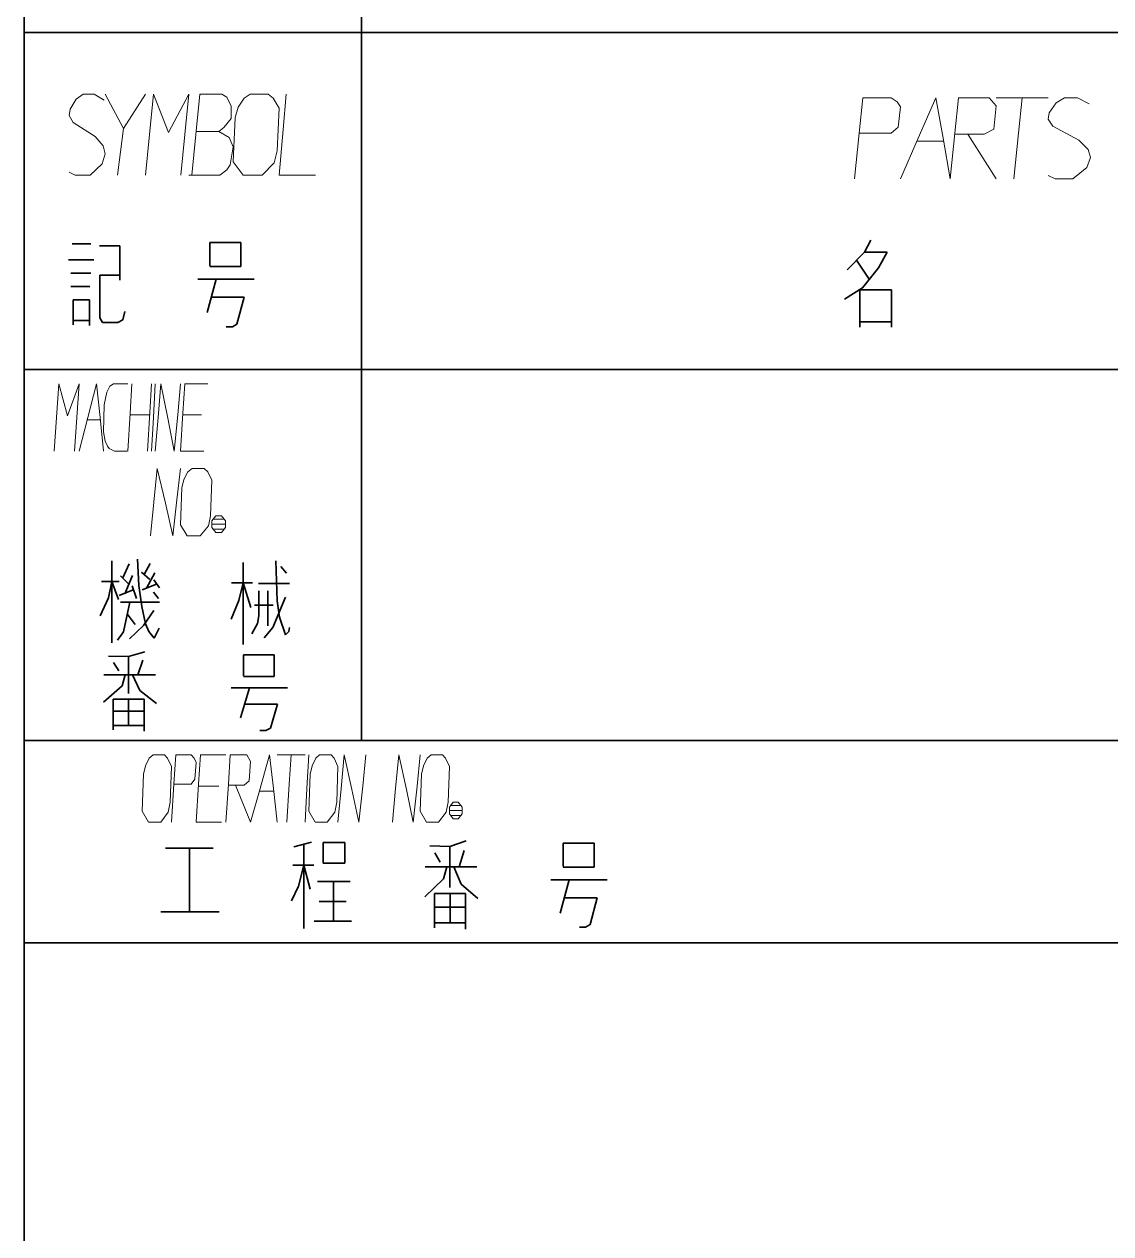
# Model space of a CAD drawing. Header units: millimetres. Extents: x 1333 to 104182, y -62926 to -5704.
# Drawn here: x 51228 to 51292.4, y -62638.8 to -62567.1 of the extents above; entities that cross this region are included whole.
import ezdxf

# ---------------------------------------------------------------- set-up
doc = ezdxf.new("R2010")
doc.units = ezdxf.units.MM
doc.header["$LTSCALE"] = 0.5
doc.layers.add('08', color=1, linetype='Continuous')

# ---------------------------------------------------------------- blocks, each defined once
blk = doc.blocks.new('D')
at = {"color": 7, "lineweight": 35, "ltscale": 0.25}
for p, q in [((54076.08, -14049.043), (54076.08, -14069.043)), ((54096.08, -14049.043), (54096.08, -14069.043))]:
    blk.add_line(p, q, dxfattribs=at)
at = {"color": 7, "lineweight": 35}
blk.add_line((54356.08, -14069.043), (54076.08, -14069.043), dxfattribs=at)
blk = doc.blocks.new('arwear')
at = {"layer": '08', "color": 3, "xscale": 0.5, "yscale": 0.5, "zscale": 0.5}
blk.add_blockref('D', (26347.04, -5592.506), dxfattribs=at)

msp = doc.modelspace()

# ---------------------------------------------------------------- linework, layer by layer
at = {"color": 7, "lineweight": 35}
for p, q in [((51507.971, -62567.561), (51227.971, -62567.561)), ((51507.971, -62567.561), (51227.971, -62567.561)), ((51507.971, -62567.561), (51227.971, -62567.561)), ((51507.971, -62587.561), (51227.971, -62587.561)), ((51227.971, -62587.561), (51227.971, -62837.848)), ((51507.971, -62587.561), (51227.971, -62587.561)), ((51507.971, -62587.561), (51227.971, -62587.561)), ((51507.971, -62587.561), (51227.971, -62587.561)), ((51477.971, -62609.561), (51227.971, -62609.561)), ((51227.971, -62621.561), (51307.971, -62621.561))]:
    msp.add_line(p, q, dxfattribs=at)
at = {"color": 7, "lineweight": 35, "ltscale": 0.25}
for p, q in [((51227.971, -62567.561), (51227.971, -62587.561)), ((51227.971, -62567.561), (51227.971, -62587.561)), ((51247.971, -62567.561), (51247.971, -62587.561)), ((51247.971, -62567.561), (51247.971, -62587.561))]:
    msp.add_line(p, q, dxfattribs=at)
at = {"color": 7, "lineweight": 35, "ltscale": 0.022888}
for p, q in [((51238.981, -62580.025), (51240.812, -62580.025)), ((51238.981, -62580.025), (51240.812, -62580.025)), ((51240.812, -62581.451), (51238.981, -62581.451)), ((51240.812, -62581.451), (51238.981, -62581.451)), ((51233.249, -62607.102), (51235.08, -62607.102)), ((51233.249, -62607.826), (51235.08, -62607.826)), ((51233.249, -62608.665), (51235.08, -62608.665))]:
    msp.add_line(p, q, dxfattribs=at)
at = {"color": 7, "lineweight": 35, "ltscale": 0.017297}
for p, q in [((51238.981, -62581.409), (51238.981, -62580.025)), ((51238.981, -62581.409), (51238.981, -62580.025)), ((51259.93, -62617.028), (51259.93, -62615.644))]:
    msp.add_line(p, q, dxfattribs=at)
at = {"color": 7, "lineweight": 35, "ltscale": 0.017825}
for p, q in [((51240.812, -62580.025), (51240.812, -62581.451)), ((51240.812, -62580.025), (51240.812, -62581.451)), ((51261.763, -62615.644), (51261.763, -62617.07))]:
    msp.add_line(p, q, dxfattribs=at)
at = {"color": 7, "lineweight": 35, "ltscale": 0.010047}
msp.add_line((51278.184, -62579.885), (51277.804, -62580.593), dxfattribs=at)
msp.add_line((51278.184, -62579.885), (51277.804, -62580.593), dxfattribs=at)
at = {"color": 7, "lineweight": 35, "ltscale": 0.014026}
msp.add_line((51230.807, -62580.105), (51231.929, -62580.105), dxfattribs=at)
msp.add_line((51230.807, -62580.105), (51231.929, -62580.105), dxfattribs=at)
at = {"color": 7, "lineweight": 35, "ltscale": 0.015002}
msp.add_line((51232.445, -62580.222), (51233.645, -62580.222), dxfattribs=at)
msp.add_line((51232.445, -62580.222), (51233.645, -62580.222), dxfattribs=at)
at = {"color": 7, "lineweight": 35, "ltscale": 0.025366}
msp.add_line((51233.645, -62580.222), (51233.645, -62582.251), dxfattribs=at)
msp.add_line((51233.645, -62580.222), (51233.645, -62582.251), dxfattribs=at)
at = {"color": 7, "lineweight": 35, "ltscale": 0.018417}
msp.add_line((51277.804, -62580.593), (51276.772, -62581.645), dxfattribs=at)
msp.add_line((51277.804, -62580.593), (51276.772, -62581.645), dxfattribs=at)
at = {"color": 7, "lineweight": 35, "ltscale": 0.016846}
msp.add_line((51277.804, -62580.593), (51279.151, -62580.593), dxfattribs=at)
msp.add_line((51277.804, -62580.593), (51279.151, -62580.593), dxfattribs=at)
at = {"color": 7, "lineweight": 35, "ltscale": 0.013334}
msp.add_line((51279.151, -62580.593), (51278.631, -62581.524), dxfattribs=at)
msp.add_line((51279.151, -62580.593), (51278.631, -62581.524), dxfattribs=at)
at = {"color": 7, "lineweight": 35, "ltscale": 0.018872}
msp.add_line((51230.6, -62581.062), (51232.11, -62581.062), dxfattribs=at)
msp.add_line((51230.6, -62581.062), (51232.11, -62581.062), dxfattribs=at)
at = {"color": 7, "lineweight": 35, "ltscale": 0.016928}
msp.add_line((51278.089, -62582.2), (51277.324, -62581.082), dxfattribs=at)
msp.add_line((51278.089, -62582.2), (51277.324, -62581.082), dxfattribs=at)
at = {"color": 7, "lineweight": 35, "ltscale": 0.014832}
for p, q in [((51230.73, -62581.838), (51231.917, -62581.838)), ((51230.73, -62581.838), (51231.917, -62581.838)), ((51232.974, -62601.091), (51232.472, -62602.166))]:
    msp.add_line(p, q, dxfattribs=at)
at = {"color": 7, "lineweight": 35, "ltscale": 0.031506}
msp.add_line((51232.458, -62581.967), (51232.458, -62584.487), dxfattribs=at)
msp.add_line((51232.458, -62581.967), (51232.458, -62584.487), dxfattribs=at)
at = {"color": 7, "lineweight": 35, "ltscale": 0.014844}
msp.add_line((51233.645, -62581.967), (51232.458, -62581.967), dxfattribs=at)
msp.add_line((51233.645, -62581.967), (51232.458, -62581.967), dxfattribs=at)
at = {"color": 7, "lineweight": 35, "ltscale": 0.041736}
for p, q in [((51238.263, -62582.2), (51241.601, -62582.2)), ((51238.263, -62582.2), (51241.601, -62582.2)), ((51240.253, -62606.442), (51243.592, -62606.442))]:
    msp.add_line(p, q, dxfattribs=at)
at = {"color": 7, "lineweight": 35, "ltscale": 0.025634}
for p, q in [((51239.347, -62582.2), (51238.816, -62584.18)), ((51239.347, -62582.2), (51238.816, -62584.18)), ((51260.297, -62617.819), (51259.766, -62619.8))]:
    msp.add_line(p, q, dxfattribs=at)
at = {"color": 7, "lineweight": 35, "ltscale": 0.018948}
msp.add_line((51278.631, -62581.524), (51277.682, -62582.706), dxfattribs=at)
msp.add_line((51278.631, -62581.524), (51277.682, -62582.706), dxfattribs=at)
at = {"color": 7, "lineweight": 35, "ltscale": 0.014185}
msp.add_line((51230.73, -62582.639), (51231.865, -62582.639), dxfattribs=at)
msp.add_line((51230.73, -62582.639), (51231.865, -62582.639), dxfattribs=at)
at = {"color": 7, "lineweight": 35, "ltscale": 0.015788}
msp.add_line((51277.682, -62582.706), (51276.624, -62583.395), dxfattribs=at)
msp.add_line((51277.682, -62582.706), (51276.624, -62583.395), dxfattribs=at)
at = {"color": 7, "lineweight": 35, "ltscale": 0.027603}
msp.add_line((51277.525, -62585.044), (51277.525, -62582.835), dxfattribs=at)
msp.add_line((51277.525, -62585.044), (51277.525, -62582.835), dxfattribs=at)
at = {"color": 7, "lineweight": 35, "ltscale": 0.023572}
for p, q in [((51277.525, -62582.835), (51279.411, -62582.835)), ((51277.525, -62582.835), (51279.411, -62582.835)), ((51277.525, -62584.736), (51279.411, -62584.736)), ((51277.525, -62584.736), (51279.411, -62584.736))]:
    msp.add_line(p, q, dxfattribs=at)
at = {"color": 7, "lineweight": 35, "ltscale": 0.027719}
msp.add_line((51279.411, -62582.835), (51279.411, -62585.053), dxfattribs=at)
msp.add_line((51279.411, -62582.835), (51279.411, -62585.053), dxfattribs=at)
at = {"color": 7, "lineweight": 35, "ltscale": 0.018579}
msp.add_line((51230.872, -62584.914), (51230.872, -62583.428), dxfattribs=at)
msp.add_line((51230.872, -62584.914), (51230.872, -62583.428), dxfattribs=at)
at = {"color": 7, "lineweight": 35, "ltscale": 0.012085}
for p, q in [((51230.872, -62583.428), (51231.839, -62583.428)), ((51230.872, -62583.428), (51231.839, -62583.428)), ((51230.872, -62584.656), (51231.839, -62584.656)), ((51230.872, -62584.656), (51231.839, -62584.656))]:
    msp.add_line(p, q, dxfattribs=at)
at = {"color": 7, "lineweight": 35, "ltscale": 0.019064}
msp.add_line((51231.839, -62583.428), (51231.839, -62584.953), dxfattribs=at)
msp.add_line((51231.839, -62583.428), (51231.839, -62584.953), dxfattribs=at)
at = {"color": 7, "lineweight": 35, "ltscale": 0.024365}
msp.add_line((51239.06, -62583.271), (51241.01, -62583.271), dxfattribs=at)
msp.add_line((51239.06, -62583.271), (51241.01, -62583.271), dxfattribs=at)
at = {"color": 7, "lineweight": 35, "ltscale": 0.020594}
for p, q in [((51241.01, -62583.271), (51240.583, -62584.862)), ((51241.01, -62583.271), (51240.583, -62584.862)), ((51261.96, -62618.891), (51261.533, -62620.482))]:
    msp.add_line(p, q, dxfattribs=at)
at = {"color": 7, "lineweight": 35, "ltscale": 0.006183}
msp.add_line((51233.812, -62584.603), (51233.94, -62584.125), dxfattribs=at)
msp.add_line((51233.812, -62584.603), (51233.94, -62584.125), dxfattribs=at)
at = {"color": 7, "lineweight": 35, "ltscale": 0.004025}
msp.add_line((51232.458, -62584.487), (51232.619, -62584.766), dxfattribs=at)
msp.add_line((51232.458, -62584.487), (51232.619, -62584.766), dxfattribs=at)
at = {"color": 7, "lineweight": 35, "ltscale": 0.011377}
msp.add_line((51232.619, -62584.766), (51233.529, -62584.766), dxfattribs=at)
msp.add_line((51232.619, -62584.766), (51233.529, -62584.766), dxfattribs=at)
at = {"color": 7, "lineweight": 35, "ltscale": 0.004087}
msp.add_line((51233.529, -62584.766), (51233.812, -62584.603), dxfattribs=at)
msp.add_line((51233.529, -62584.766), (51233.812, -62584.603), dxfattribs=at)
at = {"color": 7, "lineweight": 35, "ltscale": 0.004529}
for p, q in [((51240.315, -62585.017), (51239.953, -62585.017)), ((51240.315, -62585.017), (51239.953, -62585.017)), ((51242.306, -62608.978), (51241.944, -62608.978)), ((51261.265, -62620.636), (51260.903, -62620.636))]:
    msp.add_line(p, q, dxfattribs=at)
at = {"color": 7, "lineweight": 35, "ltscale": 0.003862}
for p, q in [((51240.583, -62584.862), (51240.315, -62585.017)), ((51240.583, -62584.862), (51240.315, -62585.017)), ((51261.533, -62620.482), (51261.265, -62620.636))]:
    msp.add_line(p, q, dxfattribs=at)
at = {"color": 7, "lineweight": 35, "ltscale": 0.275}
msp.add_line((51247.971, -62609.561), (51247.971, -62587.561), dxfattribs=at)
at = {"color": 7, "lineweight": 35, "ltscale": 0.060724}
msp.add_line((51233.176, -62598.914), (51233.176, -62603.772), dxfattribs=at)
at = {"color": 7, "lineweight": 35, "ltscale": 0.011365}
msp.add_line((51234.202, -62599.091), (51233.818, -62599.915), dxfattribs=at)
at = {"color": 7, "lineweight": 35, "ltscale": 0.019506}
msp.add_line((51234.686, -62598.802), (51234.777, -62600.36), dxfattribs=at)
at = {"color": 7, "lineweight": 35, "ltscale": 0.008806}
msp.add_line((51235.435, -62599.058), (51235.097, -62599.676), dxfattribs=at)
at = {"color": 7, "lineweight": 35, "ltscale": 0.060892}
msp.add_line((51240.964, -62598.995), (51240.964, -62603.866), dxfattribs=at)
at = {"color": 7, "lineweight": 35, "ltscale": 0.029794}
msp.add_line((51242.892, -62598.904), (51242.974, -62601.286), dxfattribs=at)
at = {"color": 7, "lineweight": 35, "ltscale": 0.006582}
msp.add_line((51243.194, -62599.242), (51243.532, -62599.646), dxfattribs=at)
at = {"color": 7, "lineweight": 35, "ltscale": 0.013098}
msp.add_line((51232.558, -62600.132), (51233.606, -62600.132), dxfattribs=at)
at = {"color": 7, "lineweight": 35, "ltscale": 0.012242}
msp.add_line((51233.176, -62600.132), (51232.974, -62601.091), dxfattribs=at)
at = {"color": 7, "lineweight": 35, "ltscale": 0.014135}
msp.add_line((51233.176, -62600.132), (51233.563, -62601.194), dxfattribs=at)
at = {"color": 7, "lineweight": 35, "ltscale": 0.008654}
msp.add_line((51233.69, -62599.791), (51234.175, -62600.286), dxfattribs=at)
at = {"color": 7, "lineweight": 35, "ltscale": 0.014615}
msp.add_line((51234.385, -62599.783), (51233.936, -62600.863), dxfattribs=at)
at = {"color": 7, "lineweight": 35, "ltscale": 0.008235}
msp.add_line((51234.924, -62599.569), (51235.417, -62600.006), dxfattribs=at)
at = {"color": 7, "lineweight": 35, "ltscale": 0.013193}
msp.add_line((51235.727, -62599.61), (51235.216, -62600.533), dxfattribs=at)
at = {"color": 7, "lineweight": 35, "ltscale": 0.007169}
msp.add_line((51235.664, -62600.039), (51235.993, -62600.508), dxfattribs=at)
at = {"color": 7, "lineweight": 35, "ltscale": 0.011112}
msp.add_line((51233.608, -62600.962), (51234.43, -62600.624), dxfattribs=at)
at = {"color": 7, "lineweight": 35, "ltscale": 0.009807}
msp.add_line((51234.376, -62600.393), (51234.632, -62601.135), dxfattribs=at)
at = {"color": 7, "lineweight": 35, "ltscale": 0.015709}
msp.add_line((51234.777, -62600.36), (51234.951, -62601.605), dxfattribs=at)
at = {"color": 7, "lineweight": 35, "ltscale": 0.011429}
msp.add_line((51234.97, -62600.624), (51235.819, -62600.286), dxfattribs=at)
at = {"color": 7, "lineweight": 35, "ltscale": 0.005982}
msp.add_line((51235.637, -62600.756), (51235.929, -62601.135), dxfattribs=at)
at = {"color": 7, "lineweight": 35, "ltscale": 0.01554}
msp.add_line((51240.269, -62600.215), (51241.513, -62600.215), dxfattribs=at)
at = {"color": 7, "lineweight": 35, "ltscale": 0.013495}
msp.add_line((51240.964, -62600.215), (51240.699, -62601.261), dxfattribs=at)
at = {"color": 7, "lineweight": 35, "ltscale": 0.018979}
msp.add_line((51240.964, -62600.215), (51241.412, -62601.665), dxfattribs=at)
at = {"color": 7, "lineweight": 35, "ltscale": 0.022961}
msp.add_line((51241.869, -62600.248), (51243.706, -62600.248), dxfattribs=at)
at = {"color": 7, "lineweight": 35, "ltscale": 0.018443}
msp.add_line((51241.896, -62600.693), (51241.878, -62602.168), dxfattribs=at)
at = {"color": 7, "lineweight": 35, "ltscale": 0.026068}
msp.add_line((51242.427, -62600.684), (51242.427, -62602.77), dxfattribs=at)
at = {"color": 7, "lineweight": 35, "ltscale": 0.028906}
msp.add_line((51233.68, -62601.349), (51235.993, -62601.349), dxfattribs=at)
at = {"color": 7, "lineweight": 35, "ltscale": 0.022542}
msp.add_line((51234.229, -62601.349), (51233.854, -62603.113), dxfattribs=at)
at = {"color": 7, "lineweight": 35, "ltscale": 0.014807}
msp.add_line((51240.699, -62601.261), (51240.251, -62602.358), dxfattribs=at)
at = {"color": 7, "lineweight": 35, "ltscale": 0.013708}
msp.add_line((51241.631, -62601.534), (51242.727, -62601.534), dxfattribs=at)
at = {"color": 7, "lineweight": 35, "ltscale": 0.024334}
msp.add_line((51243.459, -62601.064), (51242.71, -62602.86), dxfattribs=at)
at = {"color": 7, "lineweight": 35, "ltscale": 0.012072}
msp.add_line((51242.974, -62601.286), (51243.111, -62602.242), dxfattribs=at)
at = {"color": 7, "lineweight": 35, "ltscale": 0.009936}
msp.add_line((51234.083, -62602.04), (51234.549, -62602.684), dxfattribs=at)
at = {"color": 7, "lineweight": 35, "ltscale": 0.013168}
msp.add_line((51234.951, -62601.605), (51235.171, -62602.635), dxfattribs=at)
at = {"color": 7, "lineweight": 35, "ltscale": 0.013505}
msp.add_line((51235.664, -62601.86), (51235.052, -62602.75), dxfattribs=at)
at = {"color": 7, "lineweight": 35, "ltscale": 0.005843}
msp.add_line((51241.878, -62602.168), (51241.804, -62602.63), dxfattribs=at)
at = {"color": 7, "lineweight": 35, "ltscale": 0.013786}
msp.add_line((51243.111, -62602.242), (51243.459, -62603.289), dxfattribs=at)
at = {"color": 7, "lineweight": 35, "ltscale": 0.014353}
msp.add_line((51235.052, -62602.75), (51234.22, -62603.542), dxfattribs=at)
at = {"color": 7, "lineweight": 35, "ltscale": 0.006149}
msp.add_line((51235.171, -62602.635), (51235.362, -62603.088), dxfattribs=at)
at = {"color": 7, "lineweight": 35, "ltscale": 0.008462}
msp.add_line((51235.673, -62603.5), (51235.983, -62602.899), dxfattribs=at)
at = {"color": 7, "lineweight": 35, "ltscale": 0.008715}
msp.add_line((51241.804, -62602.63), (51241.467, -62603.24), dxfattribs=at)
at = {"color": 7, "lineweight": 35, "ltscale": 0.010031}
msp.add_line((51242.71, -62602.86), (51242.198, -62603.479), dxfattribs=at)
at = {"color": 7, "lineweight": 35, "ltscale": 0.003042}
msp.add_line((51243.66, -62603.099), (51243.706, -62602.86), dxfattribs=at)
at = {"color": 7, "lineweight": 35, "ltscale": 0.007633}
msp.add_line((51233.854, -62603.113), (51233.508, -62603.616), dxfattribs=at)
at = {"color": 7, "lineweight": 35, "ltscale": 0.00645}
msp.add_line((51235.362, -62603.088), (51235.673, -62603.5), dxfattribs=at)
at = {"color": 7, "lineweight": 35, "ltscale": 0.003454}
msp.add_line((51243.459, -62603.289), (51243.66, -62603.099), dxfattribs=at)
at = {"color": 7, "lineweight": 35, "ltscale": 0.012683}
msp.add_line((51235.122, -62604.294), (51234.15, -62604.586), dxfattribs=at)
at = {"color": 7, "lineweight": 35, "ltscale": 0.014798}
msp.add_line((51234.15, -62604.586), (51232.967, -62604.56), dxfattribs=at)
at = {"color": 7, "lineweight": 35, "ltscale": 0.007403}
msp.add_line((51233.263, -62604.929), (51233.587, -62605.424), dxfattribs=at)
at = {"color": 7, "lineweight": 35, "ltscale": 0.027322}
msp.add_line((51234.15, -62604.586), (51234.15, -62606.772), dxfattribs=at)
at = {"color": 7, "lineweight": 35, "ltscale": 0.011416}
msp.add_line((51235.01, -62604.802), (51234.714, -62605.666), dxfattribs=at)
at = {"color": 7, "lineweight": 35, "ltscale": 0.015567}
msp.add_line((51240.971, -62605.731), (51240.971, -62604.485), dxfattribs=at)
at = {"color": 7, "lineweight": 35, "ltscale": 0.0229}
for p, q in [((51240.971, -62604.485), (51242.804, -62604.485)), ((51242.804, -62605.769), (51240.971, -62605.769)), ((51259.93, -62615.644), (51261.763, -62615.644)), ((51261.763, -62617.07), (51259.93, -62617.07)), ((51252.307, -62618.641), (51254.139, -62618.641)), ((51252.307, -62619.446), (51254.139, -62619.446)), ((51252.307, -62620.378), (51254.139, -62620.378))]:
    msp.add_line(p, q, dxfattribs=at)
at = {"color": 7, "lineweight": 35, "ltscale": 0.016043}
msp.add_line((51242.804, -62604.485), (51242.804, -62605.769), dxfattribs=at)
at = {"color": 7, "lineweight": 35, "ltscale": 0.03822}
msp.add_line((51232.699, -62605.666), (51235.757, -62605.666), dxfattribs=at)
at = {"color": 7, "lineweight": 35, "ltscale": 0.008421}
msp.add_line((51233.968, -62605.666), (51233.784, -62606.314), dxfattribs=at)
at = {"color": 7, "lineweight": 35, "ltscale": 0.012965}
msp.add_line((51234.389, -62605.666), (51234.827, -62606.606), dxfattribs=at)
at = {"color": 7, "lineweight": 35, "ltscale": 0.018423}
msp.add_line((51233.784, -62606.314), (51232.671, -62607.28), dxfattribs=at)
at = {"color": 7, "lineweight": 35, "ltscale": 0.015574}
msp.add_line((51234.827, -62606.606), (51235.812, -62607.369), dxfattribs=at)
at = {"color": 7, "lineweight": 35, "ltscale": 0.023249}
msp.add_line((51241.338, -62606.442), (51240.807, -62608.225), dxfattribs=at)
at = {"color": 7, "lineweight": 35, "ltscale": 0.022873}
msp.add_line((51233.249, -62608.932), (51233.249, -62607.102), dxfattribs=at)
at = {"color": 7, "lineweight": 35, "ltscale": 0.019537}
msp.add_line((51234.165, -62607.102), (51234.165, -62608.665), dxfattribs=at)
at = {"color": 7, "lineweight": 35, "ltscale": 0.023828}
msp.add_line((51235.08, -62607.102), (51235.08, -62609.008), dxfattribs=at)
at = {"color": 7, "lineweight": 35, "ltscale": 0.024377}
for p, q in [((51241.051, -62607.407), (51243.001, -62607.407)), ((51245.357, -62617.925), (51247.307, -62617.925)), ((51260.01, -62618.891), (51261.96, -62618.891))]:
    msp.add_line(p, q, dxfattribs=at)
at = {"color": 7, "lineweight": 35, "ltscale": 0.01868}
msp.add_line((51243.001, -62607.407), (51242.574, -62608.839), dxfattribs=at)
at = {"color": 7, "lineweight": 35, "ltscale": 0.00377}
msp.add_line((51242.574, -62608.839), (51242.306, -62608.978), dxfattribs=at)
at = {"color": 7, "lineweight": 35, "ltscale": 0.013541}
msp.add_line((51245.018, -62615.593), (51243.971, -62615.868), dxfattribs=at)
at = {"color": 7, "lineweight": 35, "ltscale": 0.062445}
msp.add_line((51244.551, -62615.715), (51244.551, -62620.711), dxfattribs=at)
at = {"color": 7, "lineweight": 35, "ltscale": 0.015881}
for p, q in [((51245.707, -62615.611), (51246.977, -62615.611)), ((51246.977, -62616.843), (51245.707, -62616.843))]:
    msp.add_line(p, q, dxfattribs=at)
at = {"color": 7, "lineweight": 35, "ltscale": 0.015408}
for p, q in [((51245.707, -62616.843), (51245.707, -62615.611)), ((51246.977, -62615.611), (51246.977, -62616.843))]:
    msp.add_line(p, q, dxfattribs=at)
at = {"color": 7, "lineweight": 35, "ltscale": 0.014799}
msp.add_line((51253.21, -62615.846), (51252.026, -62615.817), dxfattribs=at)
at = {"color": 7, "lineweight": 35, "ltscale": 0.012807}
msp.add_line((51254.181, -62615.521), (51253.21, -62615.846), dxfattribs=at)
at = {"color": 7, "lineweight": 35, "ltscale": 0.030356}
msp.add_line((51253.21, -62615.846), (51253.21, -62618.274), dxfattribs=at)
at = {"color": 7, "lineweight": 35, "ltscale": 0.035352}
msp.add_line((51236.357, -62615.946), (51239.185, -62615.946), dxfattribs=at)
at = {"color": 7, "lineweight": 35, "ltscale": 0.047241}
msp.add_line((51237.78, -62615.946), (51237.78, -62619.725), dxfattribs=at)
at = {"color": 7, "lineweight": 35, "ltscale": 0.007986}
msp.add_line((51252.322, -62616.227), (51252.646, -62616.777), dxfattribs=at)
at = {"color": 7, "lineweight": 35, "ltscale": 0.012557}
msp.add_line((51254.069, -62616.086), (51253.773, -62617.046), dxfattribs=at)
at = {"color": 7, "lineweight": 35, "ltscale": 0.015503}
msp.add_line((51243.907, -62616.964), (51245.147, -62616.964), dxfattribs=at)
at = {"color": 7, "lineweight": 35, "ltscale": 0.015863}
msp.add_line((51244.551, -62616.964), (51244.248, -62618.196), dxfattribs=at)
at = {"color": 7, "lineweight": 35, "ltscale": 0.01831}
msp.add_line((51244.551, -62616.964), (51244.937, -62618.376), dxfattribs=at)
at = {"color": 7, "lineweight": 35, "ltscale": 0.038208}
msp.add_line((51251.759, -62617.046), (51254.815, -62617.046), dxfattribs=at)
at = {"color": 7, "lineweight": 35, "ltscale": 0.009288}
msp.add_line((51253.026, -62617.046), (51252.844, -62617.766), dxfattribs=at)
at = {"color": 7, "lineweight": 35, "ltscale": 0.014155}
msp.add_line((51253.449, -62617.046), (51253.886, -62618.09), dxfattribs=at)
at = {"color": 7, "lineweight": 35, "ltscale": 0.029434}
msp.add_line((51246.317, -62617.925), (51246.317, -62620.28), dxfattribs=at)
at = {"color": 7, "lineweight": 35, "ltscale": 0.019327}
msp.add_line((51252.844, -62617.766), (51251.73, -62618.839), dxfattribs=at)
at = {"color": 7, "lineweight": 35, "ltscale": 0.016253}
msp.add_line((51253.886, -62618.09), (51254.872, -62618.938), dxfattribs=at)
at = {"color": 7, "lineweight": 35, "ltscale": 0.041748}
msp.add_line((51259.212, -62617.819), (51262.552, -62617.819), dxfattribs=at)
at = {"color": 7, "lineweight": 35, "ltscale": 0.012209}
msp.add_line((51244.248, -62618.196), (51243.828, -62619.078), dxfattribs=at)
at = {"color": 7, "lineweight": 35, "ltscale": 0.025415}
msp.add_line((51252.307, -62620.674), (51252.307, -62618.641), dxfattribs=at)
at = {"color": 7, "lineweight": 35, "ltscale": 0.021707}
msp.add_line((51253.223, -62618.641), (51253.223, -62620.378), dxfattribs=at)
at = {"color": 7, "lineweight": 35, "ltscale": 0.026474}
msp.add_line((51254.139, -62618.641), (51254.139, -62620.759), dxfattribs=at)
at = {"color": 7, "lineweight": 35, "ltscale": 0.019995}
msp.add_line((51245.468, -62619.118), (51247.067, -62619.118), dxfattribs=at)
at = {"color": 7, "lineweight": 35, "ltscale": 0.043286}
msp.add_line((51236.065, -62619.725), (51239.528, -62619.725), dxfattribs=at)
at = {"color": 7, "lineweight": 35, "ltscale": 0.027747}
msp.add_line((51245.167, -62620.28), (51247.387, -62620.28), dxfattribs=at)
at = {"color": 7, "lineweight": 13}
for points in [[(51230.634, -62575.843), (51230.992, -62576.023), (51231.887, -62576.023), (51232.602, -62575.363), (51232.781, -62574.763), (51232.662, -62574.283), (51232.185, -62573.743), (51230.873, -62572.903), (51230.634, -62572.483), (51230.694, -62572.123), (51231.052, -62571.523), (51231.469, -62571.223), (51232.125, -62571.223), (51232.722, -62571.583)], [(51230.634, -62575.843), (51230.992, -62576.023), (51231.887, -62576.023), (51232.602, -62575.363), (51232.781, -62574.763), (51232.662, -62574.283), (51232.185, -62573.743), (51230.873, -62572.903), (51230.634, -62572.483), (51230.694, -62572.123), (51231.052, -62571.523), (51231.469, -62571.223), (51232.125, -62571.223), (51232.722, -62571.583)], [(51232.781, -62571.223), (51233.855, -62573.263), (51233.497, -62576.023)], [(51232.781, -62571.223), (51233.855, -62573.263), (51233.497, -62576.023)], [(51233.855, -62573.263), (51235.167, -62571.223)], [(51233.855, -62573.263), (51235.167, -62571.223)], [(51235.167, -62576.023), (51235.405, -62573.623), (51235.644, -62571.223), (51236.539, -62573.503), (51237.731, -62571.223), (51237.493, -62573.623), (51237.254, -62576.023)], [(51235.167, -62576.023), (51235.405, -62573.623), (51235.644, -62571.223), (51236.539, -62573.503), (51237.731, -62571.223), (51237.493, -62573.623), (51237.254, -62576.023)], [(51237.731, -62576.023), (51239.58, -62576.023), (51239.998, -62575.723), (51240.177, -62575.423), (51240.356, -62574.343), (51240.117, -62573.803), (51239.521, -62573.443), (51239.819, -62573.203), (51240.236, -62572.663), (51240.236, -62571.943), (51239.998, -62571.403), (51239.7, -62571.223), (51238.387, -62571.223), (51238.149, -62573.623), (51237.91, -62576.023)], [(51237.731, -62576.023), (51239.58, -62576.023), (51239.998, -62575.723), (51240.177, -62575.423), (51240.356, -62574.343), (51240.117, -62573.803), (51239.521, -62573.443), (51239.819, -62573.203), (51240.236, -62572.663), (51240.236, -62571.943), (51239.998, -62571.403), (51239.7, -62571.223), (51238.387, -62571.223), (51238.149, -62573.623), (51237.91, -62576.023)], [(51245.246, -62576.023), (51243.099, -62576.023), (51243.338, -62573.323), (51243.516, -62571.223)], [(51245.246, -62576.023), (51243.099, -62576.023), (51243.338, -62573.323), (51243.516, -62571.223)], [(51277.214, -62576.24), (51277.494, -62573.54), (51277.704, -62571.44), (51279.383, -62571.44), (51279.733, -62571.68), (51279.943, -62571.98), (51279.803, -62573.18), (51279.383, -62573.54), (51277.494, -62573.54)], [(51277.214, -62576.24), (51277.494, -62573.54), (51277.704, -62571.44), (51279.383, -62571.44), (51279.733, -62571.68), (51279.943, -62571.98), (51279.803, -62573.18), (51279.383, -62573.54), (51277.494, -62573.54)], [(51279.943, -62576.24), (51280.992, -62573.84), (51282.041, -62571.44), (51282.461, -62573.84), (51282.881, -62576.24)], [(51279.943, -62576.24), (51280.992, -62573.84), (51282.041, -62571.44), (51282.461, -62573.84), (51282.881, -62576.24)], [(51282.881, -62576.24), (51283.161, -62573.54), (51283.371, -62571.44), (51285.19, -62571.44), (51285.609, -62571.92), (51285.469, -62573.3), (51284.91, -62573.6), (51283.161, -62573.6)], [(51282.881, -62576.24), (51283.161, -62573.54), (51283.371, -62571.44), (51285.19, -62571.44), (51285.609, -62571.92), (51285.469, -62573.3), (51284.91, -62573.6), (51283.161, -62573.6)], [(51285.609, -62571.44), (51288.688, -62571.44)], [(51285.609, -62571.44), (51288.688, -62571.44)], [(51286.659, -62576.24), (51286.939, -62573.54), (51287.148, -62571.44)], [(51286.659, -62576.24), (51286.939, -62573.54), (51287.148, -62571.44)], [(51288.688, -62576.06), (51289.107, -62576.24), (51290.157, -62576.24), (51290.996, -62575.58), (51291.206, -62574.98), (51291.066, -62574.5), (51290.507, -62573.96), (51288.967, -62573.12), (51288.688, -62572.7), (51288.758, -62572.34), (51289.177, -62571.74), (51289.667, -62571.44), (51290.437, -62571.44), (51291.136, -62571.8)], [(51288.688, -62576.06), (51289.107, -62576.24), (51290.157, -62576.24), (51290.996, -62575.58), (51291.206, -62574.98), (51291.066, -62574.5), (51290.507, -62573.96), (51288.967, -62573.12), (51288.688, -62572.7), (51288.758, -62572.34), (51289.177, -62571.74), (51289.667, -62571.44), (51290.437, -62571.44), (51291.136, -62571.8)], [(51239.521, -62573.443), (51238.149, -62573.443)], [(51239.521, -62573.443), (51238.149, -62573.443)], [(51283.93, -62573.6), (51285.609, -62576.24)], [(51283.93, -62573.6), (51285.609, -62576.24)], [(51280.922, -62574.02), (51282.461, -62574.02)], [(51280.922, -62574.02), (51282.461, -62574.02)], [(51229.749, -62592.399), (51229.887, -62590.399), (51230.024, -62588.399), (51230.541, -62590.299), (51231.229, -62588.399), (51231.091, -62590.399), (51230.953, -62592.399)], [(51231.229, -62592.399), (51231.745, -62590.399), (51232.261, -62588.399), (51232.467, -62590.399), (51232.673, -62592.399)], [(51234.084, -62592.399), (51233.327, -62592.399), (51233.017, -62592.249), (51232.914, -62592.099), (51232.777, -62591.799), (51232.673, -62591.249), (51232.708, -62589.649), (51232.88, -62588.899), (51233.052, -62588.549), (51233.258, -62588.399), (51234.118, -62588.399)], [(51234.118, -62592.399), (51234.256, -62590.149), (51234.359, -62588.399)], [(51235.528, -62588.399), (51235.425, -62590.099), (51235.288, -62592.399)], [(51235.528, -62592.399), (51235.632, -62590.399), (51235.735, -62588.399)], [(51235.735, -62592.399), (51235.907, -62590.399), (51236.079, -62588.399), (51236.492, -62590.449), (51236.87, -62592.399), (51237.076, -62590.249), (51237.248, -62588.399)], [(51238.625, -62592.399), (51237.248, -62592.399), (51237.386, -62590.149), (51237.489, -62588.399), (51238.865, -62588.399)], [(51231.71, -62590.549), (51232.467, -62590.549)], [(51234.256, -62590.249), (51235.425, -62590.249)], [(51237.386, -62590.249), (51238.487, -62590.249)], [(51235.453, -62597.429), (51235.655, -62595.429), (51235.858, -62593.429), (51236.344, -62595.479), (51236.789, -62597.429), (51237.032, -62595.279), (51237.235, -62593.429)], [(51239.179, -62596.429), (51239.827, -62596.429)], [(51239.908, -62596.729), (51239.098, -62596.729)], [(51239.179, -62597.029), (51239.827, -62597.029)], [(51236.704, -62614.412), (51236.854, -62612.162), (51236.966, -62610.412), (51237.868, -62610.412), (51238.055, -62610.612), (51238.168, -62610.862), (51238.093, -62611.862), (51237.868, -62612.162), (51236.854, -62612.162)], [(51239.67, -62614.412), (51238.168, -62614.412), (51238.318, -62612.162), (51238.431, -62610.412), (51239.933, -62610.412)], [(51239.933, -62614.412), (51240.083, -62612.162), (51240.196, -62610.412), (51241.172, -62610.412), (51241.397, -62610.812), (51241.322, -62611.962), (51241.022, -62612.212), (51240.083, -62612.212)], [(51241.397, -62614.412), (51241.961, -62612.412), (51242.524, -62610.412), (51242.749, -62612.412), (51242.975, -62614.412)], [(51242.975, -62610.412), (51244.627, -62610.412)], [(51243.538, -62614.412), (51243.688, -62612.162), (51243.801, -62610.412)], [(51244.627, -62614.412), (51244.739, -62612.412), (51244.852, -62610.412)], [(51246.579, -62614.412), (51246.767, -62612.412), (51246.955, -62610.412), (51247.405, -62612.462), (51247.818, -62614.412), (51248.044, -62612.262), (51248.231, -62610.412)], [(51249.809, -62614.412), (51249.996, -62612.412), (51250.184, -62610.412), (51250.635, -62612.462), (51251.048, -62614.412), (51251.273, -62612.262), (51251.461, -62610.412)], [(51238.318, -62612.262), (51239.52, -62612.262)], [(51240.496, -62612.212), (51241.397, -62614.412)], [(51241.923, -62612.562), (51242.749, -62612.562)], [(51253.939, -62613.712), (51253.188, -62613.712)], [(51253.263, -62613.412), (51253.864, -62613.412)], [(51253.263, -62614.012), (51253.864, -62614.012)]]:
    msp.add_lwpolyline(points, dxfattribs=at)
for points in [[(51242.085, -62576.023), (51242.801, -62575.303), (51242.98, -62574.583), (51243.099, -62572.063), (51242.741, -62571.463), (51242.443, -62571.223), (51241.369, -62571.223), (51241.012, -62571.463), (51240.654, -62572.003), (51240.475, -62572.603), (51240.356, -62575.243), (51240.952, -62576.023)], [(51242.085, -62576.023), (51242.801, -62575.303), (51242.98, -62574.583), (51243.099, -62572.063), (51242.741, -62571.463), (51242.443, -62571.223), (51241.369, -62571.223), (51241.012, -62571.463), (51240.654, -62572.003), (51240.475, -62572.603), (51240.356, -62575.243), (51240.952, -62576.023)], [(51238.409, -62597.429), (51238.895, -62596.829), (51239.017, -62596.229), (51239.098, -62594.129), (51238.855, -62593.629), (51238.652, -62593.429), (51237.923, -62593.429), (51237.68, -62593.629), (51237.437, -62594.079), (51237.316, -62594.579), (51237.235, -62596.779), (51237.64, -62597.429)], [(51239.341, -62597.229), (51239.665, -62597.229), (51239.908, -62596.929), (51239.908, -62596.529), (51239.665, -62596.229), (51239.341, -62596.229), (51239.098, -62596.529), (51239.098, -62596.929)], [(51236.065, -62614.412), (51236.516, -62613.812), (51236.629, -62613.212), (51236.704, -62611.112), (51236.478, -62610.612), (51236.291, -62610.412), (51235.615, -62610.412), (51235.389, -62610.612), (51235.164, -62611.062), (51235.051, -62611.562), (51234.976, -62613.762), (51235.352, -62614.412)], [(51245.941, -62614.412), (51246.392, -62613.812), (51246.504, -62613.212), (51246.579, -62611.112), (51246.354, -62610.612), (51246.166, -62610.412), (51245.49, -62610.412), (51245.265, -62610.612), (51245.04, -62611.062), (51244.927, -62611.562), (51244.852, -62613.762), (51245.227, -62614.412)], [(51252.55, -62614.412), (51253, -62613.812), (51253.113, -62613.212), (51253.188, -62611.112), (51252.963, -62610.612), (51252.775, -62610.412), (51252.099, -62610.412), (51251.874, -62610.612), (51251.649, -62611.062), (51251.536, -62611.562), (51251.461, -62613.762), (51251.836, -62614.412)], [(51253.413, -62614.212), (51253.714, -62614.212), (51253.939, -62613.912), (51253.939, -62613.512), (51253.714, -62613.212), (51253.413, -62613.212), (51253.188, -62613.512), (51253.188, -62613.912)]]:
    msp.add_lwpolyline(points, close=True, dxfattribs=at)

# ---------------------------------------------------------------- block references
at = {"layer": '08', "color": 3, "xscale": 2, "yscale": 2, "zscale": 2}
msp.add_blockref('arwear', (-55542.188, -37313.505), dxfattribs=at)

doc.saveas('drawing.dxf')
